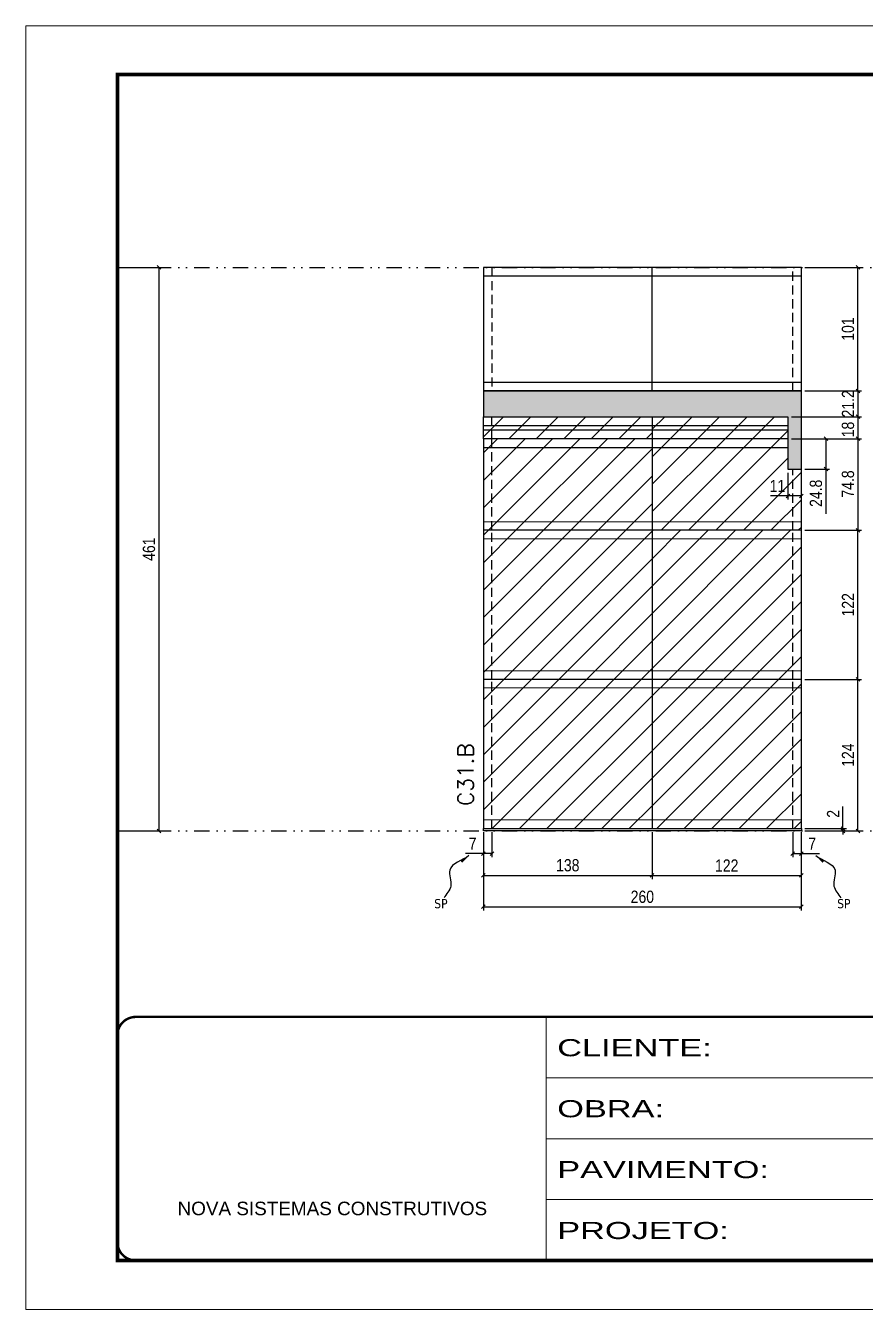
# Model space of a CAD drawing. Extents: x 2949 to 9203, y -16089 to 12527.
# Drawn here: x 6146 to 6833, y -14940 to -13890 of the extents above; entities that cross this region are included whole.
import ezdxf

# ---------------------------------------------------------------- set-up
doc = ezdxf.new("R2010")
doc.units = 0
for name, pattern in [('CONTINUO', [0]), ('DASHED', [0.75, 0.5, -0.25]), ('DIVIDE2', [0.625, 0.25, -0.125, 0, -0.125, 0, -0.125]), ('HIDDEN', [0.375, 0.25, -0.125])]:
    doc.linetypes.add(name, pattern=pattern)
for name, color, linetype in [('COTA', 241, 'Continuous'), ('Nível', 160, 'Continuous'), ('Painéis', 200, 'Continuous'), ('SARR_2.2x7', 40, 'Continuous'), ('Sarrafo de Pressão', 42, 'HIDDEN'), ('texto', 7, 'Continuous')]:
    doc.layers.add(name, color=color, linetype=linetype)
for name, color, linetype, lineweight in [('Folhas', 255, 'Continuous', 9), ('Hachura', 251, 'Continuous', 9), ('Sarr 2.2x7', 40, 'Continuous', 9), ('SARRAFO DE PRESSAO', 251, 'DASHED', 9), ('Texto Seção', 7, 'Continuous', 15)]:
    doc.layers.add(name, color=color, linetype=linetype, lineweight=lineweight)
doc.styles.add('ARIAL', font='arial.ttf')
doc.styles.add('COTA TECNICA', font='techl___.ttf', dxfattribs={"height": 10})
doc.styles.add('COTA TECNICA-50', font='techl___.ttf', dxfattribs={"height": 10})
doc.styles.add('REGUA-120', font='ROMANS.shx', dxfattribs={"height": 15})
doc.styles.get("Standard").update_dxf_attribs({"font": 'arial.ttf'})
doc.styles.add('Tecnologia', font='')
doc.styles.get('Tecnologia').set_extended_font_data('Forgotten Futurist')
doc.dimstyles.new('COTA PAINEL-50', dxfattribs={"dimtxt": 10, "dimasz": 3, "dimexe": 3, "dimexo": 3, "dimgap": 3, "dimtad": 1, "dimdec": 1, "dimzin": 12, "dimdsep": 46, "dimtxsty": 'COTA TECNICA-50', "dimblk1": 'OBLIQUE', "dimblk2": 'OBLIQUE', "dimsah": 1, "dimcen": 0.9, "dimclrd": 4, "dimclre": 4, "dimclrt": 240, "dimadec": 1, "dimazin": 3, "dimtfac": 1, "dimtdec": 1, "dimtmove": 0, "dimatfit": 3, "dimfxl": 1, "dimtolj": 1, "dimtzin": 12, "dimarcsym": 0})
doc.dimstyles.new('PAINEL', dxfattribs={"dimtxt": 10, "dimasz": 3, "dimexe": 3, "dimexo": 3, "dimgap": 3, "dimtad": 1, "dimdec": 1, "dimzin": 12, "dimdsep": 46, "dimtxsty": 'COTA TECNICA', "dimblk1": 'OBLIQUE', "dimblk2": 'OBLIQUE', "dimsah": 1, "dimcen": 0.9, "dimclrd": 4, "dimclre": 4, "dimclrt": 240, "dimadec": 1, "dimazin": 3, "dimtfac": 1, "dimtdec": 1, "dimtmove": 0, "dimatfit": 3, "dimfxl": 1, "dimtolj": 1, "dimtzin": 12, "dimarcsym": 0})
doc.dimstyles.get("Standard").update_dxf_attribs({"dimtxt": 0.18, "dimasz": 0.18, "dimexe": 0.18, "dimexo": 0.0625, "dimgap": 0.09, "dimtad": 0, "dimtih": 1, "dimtoh": 1, "dimdec": 4, "dimzin": 0, "dimdsep": 46, "dimtxsty": 'Standard', "dimcen": 0.09, "dimadec": 0, "dimazin": 0, "dimtfac": 1, "dimtdec": 4, "dimtofl": 0, "dimtmove": 0, "dimatfit": 3, "dimfxl": 1, "dimtolj": 1, "dimtzin": 0, "dimarcsym": 0})
pattern_1 = [(45, (-127629.967, -36496.372), (-11.2253202, 11.2253202), [])]

# ---------------------------------------------------------------- blocks, each defined once
blk = doc.blocks.new('9999999999')
at = {"color": 30, "linetype": 'CONTINUO'}
for p, q in [((98564.6, 34230.2), (98564.6, 34429.4)), ((98564.6, 34379.6), (99584, 34379.6)), ((98564.6, 34329.8), (99488, 34329.8)), ((98564.6, 34280), (99488, 34280))]:
    blk.add_line(p, q, dxfattribs=at)
at = {"color": 30, "linetype": 'CONTINUO', "const_width": 2}
blk.add_lwpolyline([(99584, 34230.2), (99584, 34414.4, 0.414214), (99569, 34429.4), (98229, 34429.4, 0.414214), (98214, 34414.4), (98214, 34245.2, 0.414214), (98229, 34230.2), (99584, 34230.2)], format="xyb", dxfattribs=at)
at = {"layer": 'Folhas'}
blk.add_lwpolyline([(98139, 34190.2), (99624, 34190.2), (99624, 35240.2), (98139, 35240.2)], close=True, dxfattribs=at)
at = {"layer": 'Folhas', "color": 30, "const_width": 3}
blk.add_lwpolyline([(98214, 34230.2), (99584, 34230.2), (99584, 35200.2), (98214, 35200.2)], close=True, dxfattribs=at)
at = {"color": 7, "linetype": 'Continuous', "ltscale": 5, "style": 'ARIAL'}
blk.add_text('NOVA SISTEMAS CONSTRUTIVOS', height=11.059, dxfattribs=at).set_placement((98263.2, 34267.2))
at = {"layer": 'Folhas', "color": 7, "style": 'Tecnologia', "width": 1.5}
for s, p in [('CLIENTE:', (98573.7, 34397.2)), ('OBRA:', (98573.7, 34347.3)), ('PAVIMENTO:', (98573.7, 34297.5)), ('PROJETO:', (98573.7, 34247.7))]:
    blk.add_text(s, height=14, dxfattribs=at).set_placement(p)
blk = doc.blocks.new('_Oblique')
at = {"color": 0, "linetype": 'ByBlock', "lineweight": -2}
blk.add_line((-0.5, -0.5), (0.5, 0.5), dxfattribs=at)
blk = doc.blocks.new('*D3075')
at = {"layer": 'COTA', "color": 4, "lineweight": -2, "transparency": 16777216}
for p, q in [((6520.4, -14550.2), (6520.4, -14614.2)), ((6780.4, -14550.2), (6780.4, -14614.2)), ((6520.4, -14611.2), (6780.4, -14611.2))]:
    blk.add_line(p, q, dxfattribs=at)
at = {"layer": 'Defpoints', "color": 0, "transparency": 16777216}
for p in [(6520.4, -14547.2), (6780.4, -14547.2), (6780.4, -14611.2)]:
    blk.add_point(p, dxfattribs=at)
at = {"layer": 'COTA', "color": 4, "lineweight": -2, "transparency": 16777216, "xscale": 3, "yscale": 3, "zscale": 3, "rotation": 180}
blk.add_blockref('_Oblique', (6520.4, -14611.2), dxfattribs=at)
at = {"layer": 'COTA', "color": 4, "lineweight": -2, "transparency": 16777216, "xscale": 3, "yscale": 3, "zscale": 3}
blk.add_blockref('_Oblique', (6780.4, -14611.2), dxfattribs=at)
at = {"layer": 'COTA', "color": 240, "transparency": 16777216, "insert": (6650.4, -14603.1), "char_height": 10, "attachment_point": 5, "style": 'COTA TECNICA'}
blk.add_mtext('\\A1;260', dxfattribs=at)
blk = doc.blocks.new('*D3076')
at = {"layer": 'COTA', "color": 4, "lineweight": -2, "transparency": 16777216}
for p, q in [((6520.4, -14552.2), (6520.4, -14570.7)), ((6527.4, -14550.2), (6527.4, -14570.7)), ((6520.4, -14567.7), (6505.7, -14567.7)), ((6527.4, -14567.7), (6520.4, -14567.7))]:
    blk.add_line(p, q, dxfattribs=at)
at = {"layer": 'Defpoints', "color": 0, "transparency": 16777216}
for p in [(6520.4, -14549.2), (6527.4, -14547.2), (6520.4, -14567.7)]:
    blk.add_point(p, dxfattribs=at)
at = {"layer": 'COTA', "color": 4, "lineweight": -2, "transparency": 16777216, "xscale": 3, "yscale": 3, "zscale": 3, "rotation": 180}
blk.add_blockref('_Oblique', (6520.4, -14567.7), dxfattribs=at)
at = {"layer": 'COTA', "color": 4, "lineweight": -2, "transparency": 16777216, "xscale": 3, "yscale": 3, "zscale": 3}
blk.add_blockref('_Oblique', (6527.4, -14567.7), dxfattribs=at)
at = {"layer": 'COTA', "color": 240, "transparency": 16777216, "insert": (6511.6, -14559.6), "char_height": 10, "attachment_point": 5, "style": 'COTA TECNICA-50'}
blk.add_mtext('\\A1;7', dxfattribs=at)
blk = doc.blocks.new('*D3077')
at = {"layer": 'COTA', "color": 4, "lineweight": -2, "transparency": 16777216}
for p, q in [((6773.4, -14550.2), (6773.4, -14570.7)), ((6780.4, -14552.2), (6780.4, -14570.7)), ((6773.4, -14567.7), (6780.4, -14567.7)), ((6780.4, -14567.7), (6795.2, -14567.7))]:
    blk.add_line(p, q, dxfattribs=at)
at = {"layer": 'Defpoints', "color": 0, "transparency": 16777216}
for p in [(6773.4, -14547.2), (6780.4, -14549.2), (6780.4, -14567.7)]:
    blk.add_point(p, dxfattribs=at)
at = {"layer": 'COTA', "color": 4, "lineweight": -2, "transparency": 16777216, "xscale": 3, "yscale": 3, "zscale": 3, "rotation": 180}
blk.add_blockref('_Oblique', (6773.4, -14567.7), dxfattribs=at)
at = {"layer": 'COTA', "color": 4, "lineweight": -2, "transparency": 16777216, "xscale": 3, "yscale": 3, "zscale": 3}
blk.add_blockref('_Oblique', (6780.4, -14567.7), dxfattribs=at)
at = {"layer": 'COTA', "color": 240, "transparency": 16777216, "insert": (6789.3, -14559.6), "char_height": 10, "attachment_point": 5, "style": 'COTA TECNICA-50'}
blk.add_mtext('\\A1;7', dxfattribs=at)
blk = doc.blocks.new('*D3078')
at = {"layer": 'COTA', "color": 4, "lineweight": -2, "transparency": 16777216}
for p, q in [((6783.4, -14425.2), (6829.7, -14425.2)), ((6826.7, -14549.2), (6826.7, -14425.2)), ((6783.4, -14549.2), (6829.7, -14549.2))]:
    blk.add_line(p, q, dxfattribs=at)
at = {"layer": 'Defpoints', "color": 0, "transparency": 16777216}
for p in [(6780.4, -14425.2), (6826.7, -14425.2), (6780.4, -14549.2)]:
    blk.add_point(p, dxfattribs=at)
at = {"layer": 'COTA', "color": 4, "lineweight": -2, "transparency": 16777216, "xscale": 3, "yscale": 3, "zscale": 3}
for p, rotation in [((6826.7, -14425.2), 90), ((6826.7, -14549.2), 270)]:
    blk.add_blockref('_Oblique', p, dxfattribs=dict(at, rotation=rotation))
at = {"layer": 'COTA', "color": 240, "transparency": 16777216, "insert": (6818.6, -14487.2), "char_height": 10, "attachment_point": 5, "rotation": 90, "style": 'COTA TECNICA-50'}
blk.add_mtext('\\A1;124', dxfattribs=at)
blk = doc.blocks.new('*D3079')
at = {"layer": 'COTA', "color": 4, "lineweight": -2, "transparency": 16777216}
for p, q in [((6814.4, -14547.2), (6814.4, -14529.1)), ((6783.4, -14547.2), (6817.4, -14547.2)), ((6783.4, -14549.2), (6817.4, -14549.2)), ((6814.4, -14549.2), (6814.4, -14547.2)), ((6814.4, -14549.2), (6814.4, -14552.2))]:
    blk.add_line(p, q, dxfattribs=at)
at = {"layer": 'Defpoints', "color": 0, "transparency": 16777216}
for p in [(6780.4, -14547.2), (6780.4, -14549.2), (6814.4, -14549.2)]:
    blk.add_point(p, dxfattribs=at)
at = {"layer": 'COTA', "color": 4, "lineweight": -2, "transparency": 16777216, "xscale": 3, "yscale": 3, "zscale": 3}
for p, rotation in [((6814.4, -14547.2), 270), ((6814.4, -14549.2), 90)]:
    blk.add_blockref('_Oblique', p, dxfattribs=dict(at, rotation=rotation))
at = {"layer": 'COTA', "color": 240, "transparency": 16777216, "insert": (6806.4, -14535.2), "char_height": 10, "attachment_point": 5, "rotation": 90, "style": 'COTA TECNICA-50'}
blk.add_mtext('\\A1;2', dxfattribs=at)
blk = doc.blocks.new('*D3080')
at = {"layer": 'COTA', "color": 4, "linetype": 'ByBlock', "lineweight": -2, "transparency": 16777216}
for p, q in [((6772.4, -14228.4), (6829.7, -14228.4)), ((6826.7, -14228.4), (6826.7, -14303.2)), ((6783.4, -14303.2), (6829.7, -14303.2))]:
    blk.add_line(p, q, dxfattribs=at)
at = {"layer": 'Defpoints', "color": 0, "linetype": 'ByBlock', "transparency": 16777216}
for p in [(6769.4, -14228.4), (6780.4, -14303.2), (6826.7, -14303.2)]:
    blk.add_point(p, dxfattribs=at)
at = {"layer": 'COTA', "color": 4, "linetype": 'ByBlock', "lineweight": -2, "transparency": 16777216, "xscale": 3, "yscale": 3, "zscale": 3}
for p, rotation in [((6826.7, -14228.4), 90), ((6826.7, -14303.2), 270)]:
    blk.add_blockref('_Oblique', p, dxfattribs=dict(at, rotation=rotation))
at = {"layer": 'COTA', "color": 240, "linetype": 'ByBlock', "transparency": 16777216, "insert": (6818.6, -14265.4), "char_height": 10, "attachment_point": 5, "rotation": 90, "style": 'COTA TECNICA'}
blk.add_mtext('\\A1;74.8', dxfattribs=at)
blk = doc.blocks.new('*D3081')
at = {"layer": 'COTA', "color": 4, "linetype": 'ByBlock', "lineweight": -2, "transparency": 16777216}
for p, q in [((6783.4, -14303.2), (6829.7, -14303.2)), ((6826.7, -14425.2), (6826.7, -14303.2)), ((6783.4, -14425.2), (6829.7, -14425.2))]:
    blk.add_line(p, q, dxfattribs=at)
at = {"layer": 'Defpoints', "color": 0, "linetype": 'ByBlock', "transparency": 16777216}
for p in [(6780.4, -14303.2), (6826.7, -14303.2), (6780.4, -14425.2)]:
    blk.add_point(p, dxfattribs=at)
at = {"layer": 'COTA', "color": 4, "linetype": 'ByBlock', "lineweight": -2, "transparency": 16777216, "xscale": 3, "yscale": 3, "zscale": 3}
for p, rotation in [((6826.7, -14303.2), 90), ((6826.7, -14425.2), 270)]:
    blk.add_blockref('_Oblique', p, dxfattribs=dict(at, rotation=rotation))
at = {"layer": 'COTA', "color": 240, "linetype": 'ByBlock', "transparency": 16777216, "insert": (6818.6, -14364.2), "char_height": 10, "attachment_point": 5, "rotation": 90, "style": 'COTA TECNICA'}
blk.add_mtext('\\A1;122', dxfattribs=at)
blk = doc.blocks.new('*D3111')
at = {"layer": 'COTA', "color": 4, "linetype": 'ByBlock', "lineweight": -2, "transparency": 16777216}
for p, q in [((6520.4, -14550.2), (6520.4, -14588.5)), ((6658.4, -14550.2), (6658.4, -14588.5)), ((6520.4, -14585.5), (6658.4, -14585.5))]:
    blk.add_line(p, q, dxfattribs=at)
at = {"layer": 'Defpoints', "color": 0, "linetype": 'ByBlock', "transparency": 16777216}
for p in [(6520.4, -14547.2), (6658.4, -14547.2), (6658.4, -14585.5)]:
    blk.add_point(p, dxfattribs=at)
at = {"layer": 'COTA', "color": 4, "linetype": 'ByBlock', "lineweight": -2, "transparency": 16777216, "xscale": 3, "yscale": 3, "zscale": 3, "rotation": 180}
blk.add_blockref('_Oblique', (6520.4, -14585.5), dxfattribs=at)
at = {"layer": 'COTA', "color": 4, "linetype": 'ByBlock', "lineweight": -2, "transparency": 16777216, "xscale": 3, "yscale": 3, "zscale": 3}
blk.add_blockref('_Oblique', (6658.4, -14585.5), dxfattribs=at)
at = {"layer": 'COTA', "color": 240, "linetype": 'ByBlock', "transparency": 16777216, "insert": (6589.4, -14577.3), "char_height": 10, "attachment_point": 5, "style": 'COTA TECNICA'}
blk.add_mtext('\\A1;138', dxfattribs=at)
blk = doc.blocks.new('*D3112')
at = {"layer": 'COTA', "color": 4, "linetype": 'ByBlock', "lineweight": -2, "transparency": 16777216}
for p, q in [((6658.4, -14550.2), (6658.4, -14588.5)), ((6780.4, -14552.2), (6780.4, -14588.5)), ((6658.4, -14585.5), (6780.4, -14585.5))]:
    blk.add_line(p, q, dxfattribs=at)
at = {"layer": 'Defpoints', "color": 0, "linetype": 'ByBlock', "transparency": 16777216}
for p in [(6658.4, -14547.2), (6780.4, -14549.2), (6780.4, -14585.5)]:
    blk.add_point(p, dxfattribs=at)
at = {"layer": 'COTA', "color": 4, "linetype": 'ByBlock', "lineweight": -2, "transparency": 16777216, "xscale": 3, "yscale": 3, "zscale": 3, "rotation": 180}
blk.add_blockref('_Oblique', (6658.4, -14585.5), dxfattribs=at)
at = {"layer": 'COTA', "color": 4, "linetype": 'ByBlock', "lineweight": -2, "transparency": 16777216, "xscale": 3, "yscale": 3, "zscale": 3}
blk.add_blockref('_Oblique', (6780.4, -14585.5), dxfattribs=at)
at = {"layer": 'COTA', "color": 240, "linetype": 'ByBlock', "transparency": 16777216, "insert": (6719.4, -14577.5), "char_height": 10, "attachment_point": 5, "style": 'COTA TECNICA'}
blk.add_mtext('\\A1;122', dxfattribs=at)
blk = doc.blocks.new('*D3096')
at = {"layer": 'COTA', "color": 4, "linetype": 'ByBlock', "lineweight": -2, "transparency": 16777216}
for p, q in [((6224, -14088.2), (6258, -14088.2)), ((6255, -14088.2), (6255, -14549.2)), ((6224, -14549.2), (6258, -14549.2))]:
    blk.add_line(p, q, dxfattribs=at)
at = {"layer": 'Defpoints', "color": 0, "linetype": 'ByBlock', "transparency": 16777216}
for p in [(6221, -14088.2), (6221, -14549.2), (6255, -14549.2)]:
    blk.add_point(p, dxfattribs=at)
at = {"layer": 'COTA', "color": 4, "linetype": 'ByBlock', "lineweight": -2, "transparency": 16777216, "xscale": 3, "yscale": 3, "zscale": 3}
for p, rotation in [((6255, -14088.2), 90), ((6255, -14549.2), 270)]:
    blk.add_blockref('_Oblique', p, dxfattribs=dict(at, rotation=rotation))
at = {"layer": 'COTA', "color": 240, "linetype": 'ByBlock', "transparency": 16777216, "insert": (6246.9, -14318.7), "char_height": 10, "attachment_point": 5, "rotation": 90, "style": 'COTA TECNICA'}
blk.add_mtext('\\A1;461', dxfattribs=at)
blk = doc.blocks.new('*D3114')
at = {"layer": 'COTA', "color": 4, "linetype": 'ByBlock', "lineweight": -2, "transparency": 16777216}
for p, q in [((6783.4, -14189.2), (6829.7, -14189.2)), ((6826.7, -14189.2), (6826.7, -14210.4)), ((6772.4, -14210.4), (6829.7, -14210.4))]:
    blk.add_line(p, q, dxfattribs=at)
at = {"layer": 'Defpoints', "color": 0, "linetype": 'ByBlock', "transparency": 16777216}
for p in [(6780.4, -14189.2), (6769.4, -14210.4), (6826.7, -14210.4)]:
    blk.add_point(p, dxfattribs=at)
at = {"layer": 'COTA', "color": 4, "linetype": 'ByBlock', "lineweight": -2, "transparency": 16777216, "xscale": 3, "yscale": 3, "zscale": 3}
for p, rotation in [((6826.7, -14189.2), 90), ((6826.7, -14210.4), 270)]:
    blk.add_blockref('_Oblique', p, dxfattribs=dict(at, rotation=rotation))
at = {"layer": 'COTA', "color": 240, "linetype": 'ByBlock', "transparency": 16777216, "insert": (6818.6, -14199.8), "char_height": 10, "attachment_point": 5, "rotation": 90, "style": 'COTA TECNICA'}
blk.add_mtext('\\A1;21.2', dxfattribs=at)
blk = doc.blocks.new('*D3085')
at = {"layer": 'COTA', "color": 4, "lineweight": -2, "transparency": 16777216}
for p, q in [((6772.4, -14210.4), (6829.7, -14210.4)), ((6826.7, -14210.4), (6826.7, -14228.4)), ((6772.4, -14228.4), (6829.7, -14228.4))]:
    blk.add_line(p, q, dxfattribs=at)
at = {"layer": 'Defpoints', "color": 0, "transparency": 16777216}
for p in [(6769.4, -14210.4), (6769.4, -14228.4), (6826.7, -14228.4)]:
    blk.add_point(p, dxfattribs=at)
at = {"layer": 'COTA', "color": 4, "lineweight": -2, "transparency": 16777216, "xscale": 3, "yscale": 3, "zscale": 3}
for p, rotation in [((6826.7, -14210.4), 90), ((6826.7, -14228.4), 270)]:
    blk.add_blockref('_Oblique', p, dxfattribs=dict(at, rotation=rotation))
at = {"layer": 'COTA', "color": 240, "transparency": 16777216, "insert": (6818.6, -14220.8), "char_height": 10, "attachment_point": 5, "rotation": 90, "style": 'COTA TECNICA'}
blk.add_mtext('\\A1;18', dxfattribs=at)
blk = doc.blocks.new('*D3274')
at = {"layer": 'COTA', "color": 4, "lineweight": -2, "transparency": 16777216}
for p, q in [((6772.4, -14228.4), (6803.5, -14228.4)), ((6800.5, -14228.4), (6800.5, -14253.2)), ((6783.4, -14253.2), (6803.5, -14253.2)), ((6800.5, -14253.2), (6800.5, -14289.9))]:
    blk.add_line(p, q, dxfattribs=at)
at = {"layer": 'Defpoints', "color": 0, "transparency": 16777216}
for p in [(6769.4, -14228.4), (6780.4, -14253.2), (6800.5, -14253.2)]:
    blk.add_point(p, dxfattribs=at)
at = {"layer": 'COTA', "color": 4, "lineweight": -2, "transparency": 16777216, "xscale": 3, "yscale": 3, "zscale": 3}
for p, rotation in [((6800.5, -14228.4), 90), ((6800.5, -14253.2), 270)]:
    blk.add_blockref('_Oblique', p, dxfattribs=dict(at, rotation=rotation))
at = {"layer": 'COTA', "color": 240, "transparency": 16777216, "insert": (6792.4, -14273), "char_height": 10, "attachment_point": 5, "rotation": 90, "style": 'COTA TECNICA-50'}
blk.add_mtext('\\A1;24.8', dxfattribs=at)
blk = doc.blocks.new('*D3402')
at = {"layer": 'COTA', "color": 4, "lineweight": -2, "transparency": 16777216}
for p, q in [((6769.4, -14256.2), (6769.4, -14278.1)), ((6780.4, -14256.2), (6780.4, -14278.1)), ((6769.4, -14275.1), (6755.3, -14275.1)), ((6780.4, -14275.1), (6769.4, -14275.1))]:
    blk.add_line(p, q, dxfattribs=at)
at = {"layer": 'Defpoints', "color": 0, "transparency": 16777216}
for p in [(6769.4, -14253.2), (6780.4, -14253.2), (6769.4, -14275.1)]:
    blk.add_point(p, dxfattribs=at)
at = {"layer": 'COTA', "color": 4, "lineweight": -2, "transparency": 16777216, "xscale": 3, "yscale": 3, "zscale": 3, "rotation": 180}
blk.add_blockref('_Oblique', (6769.4, -14275.1), dxfattribs=at)
at = {"layer": 'COTA', "color": 4, "lineweight": -2, "transparency": 16777216, "xscale": 3, "yscale": 3, "zscale": 3}
blk.add_blockref('_Oblique', (6780.4, -14275.1), dxfattribs=at)
at = {"layer": 'COTA', "color": 240, "transparency": 16777216, "insert": (6760.9, -14267), "char_height": 10, "attachment_point": 5, "style": 'COTA TECNICA-50'}
blk.add_mtext('\\A1;11', dxfattribs=at)
blk = doc.blocks.new('*D3403')
at = {"layer": 'COTA', "color": 4, "lineweight": -2, "transparency": 16777216}
for p, q in [((6783.4, -14088.2), (6829.7, -14088.2)), ((6826.7, -14189.2), (6826.7, -14088.2)), ((6783.4, -14189.2), (6829.7, -14189.2))]:
    blk.add_line(p, q, dxfattribs=at)
at = {"layer": 'Defpoints', "color": 0, "transparency": 16777216}
for p in [(6780.4, -14088.2), (6826.7, -14088.2), (6780.4, -14189.2)]:
    blk.add_point(p, dxfattribs=at)
at = {"layer": 'COTA', "color": 4, "lineweight": -2, "transparency": 16777216, "xscale": 3, "yscale": 3, "zscale": 3}
for p, rotation in [((6826.7, -14088.2), 90), ((6826.7, -14189.2), 270)]:
    blk.add_blockref('_Oblique', p, dxfattribs=dict(at, rotation=rotation))
at = {"layer": 'COTA', "color": 240, "transparency": 16777216, "insert": (6818.6, -14138.7), "char_height": 10, "attachment_point": 5, "rotation": 90, "style": 'COTA TECNICA-50'}
blk.add_mtext('\\A1;101', dxfattribs=at)

msp = doc.modelspace()

# ---------------------------------------------------------------- hatches: boundary and pattern name
at = {"layer": 'COTA', "linetype": 'ByBlock'}
h = msp.add_hatch(dxfattribs=at)
h.set_pattern_fill('AR-CONC', color=256, scale=0.03)
h.paths.add_polyline_path([(6780.43, -14189.21), (6520.43, -14189.21), (6520.43, -14210.41), (6769.43, -14210.41), (6769.43, -14253.21), (6780.43, -14253.21)])
at = {"layer": 'Hachura'}
h = msp.add_hatch(dxfattribs=at)
h.set_pattern_fill('ANSI31', color=256, scale=5)
h.set_pattern_definition([(45, (0, -2.8), (-11.22532, 11.22532), [])])
h.paths.add_polyline_path([(6658.43, -14228.41), (6658.43, -14210.41), (6520.43, -14210.41), (6520.43, -14228.41)])
at = {"layer": 'Hachura', "linetype": 'ByBlock'}
h = msp.add_hatch(dxfattribs=at)
h.set_pattern_fill('ANSI31', color=256, scale=5)
h.paths.add_polyline_path([(6769.43, -14210.41), (6658.43, -14210.41), (6658.43, -14228.41), (6769.43, -14228.41)])
h = msp.add_hatch(dxfattribs=at)
h.set_pattern_fill('ANSI31', color=256, scale=5)
h.set_pattern_definition(pattern_1)
h.paths.add_polyline_path([(6520.43, -14228.41), (6520.43, -14303.21), (6658.43, -14303.21), (6658.43, -14228.41)])
h = msp.add_hatch(dxfattribs=at)
h.set_pattern_fill('ANSI31', color=256, scale=5)
h.paths.add_polyline_path([(6780.43, -14303.21), (6780.43, -14253.21), (6769.43, -14253.21), (6769.43, -14228.41), (6658.43, -14228.41), (6658.43, -14303.21)])
h = msp.add_hatch(dxfattribs=at)
h.set_pattern_fill('ANSI31', color=256, scale=5)
h.set_pattern_definition(pattern_1)
h.paths.add_polyline_path([(6520.43, -14303.21), (6520.43, -14425.21), (6658.43, -14425.21), (6658.43, -14303.21)])
h = msp.add_hatch(dxfattribs=at)
h.set_pattern_fill('ANSI31', color=256, scale=5)
h.set_pattern_definition(pattern_1)
h.paths.add_polyline_path([(6780.43, -14425.21), (6780.43, -14303.21), (6658.43, -14303.21), (6658.43, -14425.21)])
h = msp.add_hatch(dxfattribs=at)
h.set_pattern_fill('ANSI31', color=256, scale=5)
h.set_pattern_definition(pattern_1)
h.paths.add_polyline_path([(6658.43, -14547.21), (6658.43, -14425.21), (6520.43, -14425.21), (6520.43, -14547.21)])
h = msp.add_hatch(dxfattribs=at)
h.set_pattern_fill('ANSI31', color=256, scale=5)
h.set_pattern_definition(pattern_1)
h.paths.add_polyline_path([(6780.43, -14547.21), (6780.43, -14425.21), (6658.43, -14425.21), (6658.43, -14547.21)])

# ---------------------------------------------------------------- linework, layer by layer
at = {"layer": 'COTA', "linetype": 'ByBlock'}
msp.add_lwpolyline([(6780.43, -14253.21), (6780.43, -14189.21), (6520.43, -14189.21), (6520.43, -14210.41), (6769.43, -14210.41)], dxfattribs=at)
at = {"layer": 'Nível', "color": 4, "linetype": 'DIVIDE2', "ltscale": 50}
for p, q in [((6221.03, -14088.21), (7591.03, -14088.21)), ((6221.03, -14549.21), (7591.03, -14549.21))]:
    msp.add_line(p, q, dxfattribs=at)
at = {"layer": 'Painéis'}
for p, q in [((6780.43, -14088.21), (6520.43, -14088.21)), ((6520.43, -14088.21), (6520.43, -14189.21)), ((6658.43, -14189.21), (6658.43, -14088.21)), ((6780.43, -14189.21), (6780.43, -14088.21)), ((6520.43, -14189.21), (6780.43, -14189.21)), ((6520.43, -14210.41), (6769.43, -14210.41)), ((6520.43, -14228.41), (6520.43, -14210.41)), ((6658.43, -14210.41), (6658.43, -14547.21)), ((6769.43, -14210.41), (6769.43, -14253.21)), ((6769.43, -14228.41), (6520.43, -14228.41)), ((6520.43, -14228.41), (6520.43, -14547.21)), ((6769.43, -14253.21), (6780.43, -14253.21)), ((6780.43, -14547.21), (6780.43, -14253.21)), ((6520.43, -14271.21), (6520.43, -14271.21)), ((6780.43, -14271.21), (6780.43, -14271.21)), ((6780.43, -14303.21), (6520.43, -14303.21)), ((6780.43, -14303.21), (6520.43, -14303.21)), ((6780.43, -14425.21), (6520.43, -14425.21)), ((6520.43, -14547.21), (6780.43, -14547.21))]:
    msp.add_line(p, q, dxfattribs=at)
msp.add_lwpolyline([(6520.43, -14547.21), (6780.43, -14547.21), (6780.43, -14549.21), (6520.43, -14549.21)], close=True, dxfattribs=at)
at = {"layer": 'Sarr 2.2x7'}
for p, q in [((6780.43, -14296.21), (6520.43, -14296.21)), ((6780.43, -14310.21), (6520.43, -14310.21)), ((6780.43, -14418.21), (6520.43, -14418.21)), ((6780.43, -14432.21), (6520.43, -14432.21)), ((6780.43, -14540.21), (6520.43, -14540.21)), ((6780.43, -14547.21), (6520.43, -14547.21))]:
    msp.add_line(p, q, dxfattribs=at)
at = {"layer": 'Sarr 2.2x7', "linetype": 'Continuous'}
for p, q in [((6520.43, -14303.21), (6520.43, -14300.21)), ((6520.43, -14425.21), (6520.43, -14418.21)), ((6780.43, -14425.21), (6780.43, -14418.21)), ((6520.43, -14547.21), (6520.43, -14540.21)), ((6780.43, -14547.21), (6780.43, -14540.21))]:
    msp.add_line(p, q, dxfattribs=at)
at = {"layer": 'SARR_2.2x7'}
for p, q in [((6520.43, -14095.21), (6780.43, -14095.21)), ((6520.43, -14182.21), (6780.43, -14182.21)), ((6520.43, -14217.41), (6769.43, -14217.41)), ((6769.43, -14221.41), (6520.43, -14221.41)), ((6520.43, -14235.41), (6769.43, -14235.41))]:
    msp.add_line(p, q, dxfattribs=at)
at = {"layer": 'Sarrafo de Pressão', "ltscale": 30}
for p, q in [((6527.43, -14088.21), (6527.43, -14189.21)), ((6773.43, -14189.21), (6773.43, -14088.21)), ((6527.43, -14228.41), (6527.43, -14210.41)), ((6527.43, -14303.21), (6527.43, -14228.41)), ((6773.43, -14303.21), (6773.43, -14253.21)), ((6527.43, -14425.21), (6527.43, -14303.21)), ((6773.43, -14425.21), (6773.43, -14303.21)), ((6527.43, -14547.21), (6527.43, -14425.21)), ((6773.43, -14547.21), (6773.43, -14425.21))]:
    msp.add_line(p, q, dxfattribs=at)

# ---------------------------------------------------------------- block references
at = {"layer": 'SARRAFO DE PRESSAO', "color": 6, "linetype": 'ByBlock'}
msp.add_blockref('9999999999', (-91992.94, -49130.7), dxfattribs=at)

# ---------------------------------------------------------------- texts
at = {"layer": 'texto', "color": 0, "char_height": 7.5, "attachment_point": 5}
for insert in [(6485.65, -14608.7), (6815.2, -14608.7)]:
    msp.add_mtext('{\\fTahoma|b0|i0|c0|p34;\\C4;SP}', dxfattribs=dict(at, insert=insert))
at = {"layer": 'Texto Seção', "insert": (6512.4, -14528.74), "char_height": 13, "width": 285.3299, "attachment_point": 7, "rotation": 90, "style": 'REGUA-120'}
msp.add_mtext('C31.B', dxfattribs=at)

# ---------------------------------------------------------------- dimensions: what is measured, and where the dimension line sits
at = {"layer": 'COTA', "linetype": 'ByBlock'}
for base, p1, p2, picture, middle in [((6255.03, -14549.21), (6221.03, -14088.21), (6221.03, -14549.21), '*D3096', (6246.93, -14318.71)), ((6826.66, -14303.21), (6780.43, -14425.21), (6780.43, -14303.21), '*D3081', (6818.61, -14364.21))]:
    dim = msp.add_linear_dim(base=base, p1=p1, p2=p2, angle=90, dimstyle='PAINEL', dxfattribs=at)
    dim.commit()
    dim.dimension.update_dxf_attribs({"geometry": picture, "text_midpoint": middle})
at = {"layer": 'COTA'}
for base, p1, p2, angle, picture, middle in [((6826.66, -14088.21), (6780.43, -14189.21), (6780.43, -14088.21), 90, '*D3403', (6818.56, -14138.71)), ((6800.46, -14253.21), (6769.43, -14228.41), (6780.43, -14253.21), 90, '*D3274', (6792.37, -14273.04)), ((6826.66, -14425.21), (6780.43, -14549.21), (6780.43, -14425.21), 90, '*D3078', (6818.59, -14487.21)), ((6520.43, -14567.72), (6527.43, -14547.21), (6520.43, -14549.21), 180, '*D3076', (6511.56, -14559.65))]:
    dim = msp.add_linear_dim(base=base, p1=p1, p2=p2, angle=angle, dimstyle='COTA PAINEL-50', dxfattribs=at)
    dim.commit()
    dim.dimension.update_dxf_attribs({"geometry": picture, "text_midpoint": middle})
at = {"layer": 'COTA', "linetype": 'ByBlock'}
for base, p1, p2, picture, middle in [((6826.66, -14210.41), (6780.43, -14189.21), (6769.43, -14210.41), '*D3114', (6826.66, -14199.81)), ((6826.66, -14303.21), (6769.43, -14228.41), (6780.43, -14303.21), '*D3080', (6826.66, -14265.41))]:
    dim = msp.add_linear_dim(base=base, p1=p1, p2=p2, angle=90, dimstyle='PAINEL', dxfattribs=at)
    dim.commit()
    dim.dimension.update_dxf_attribs({"geometry": picture, "text_midpoint": middle, "dimtype": 160})
at = {"layer": 'COTA'}
for base, p1, p2, dimstyle, picture, middle in [((6826.66, -14228.41), (6769.43, -14210.41), (6769.43, -14228.41), 'PAINEL', '*D3085', (6826.66, -14220.81)), ((6814.43, -14549.21), (6780.43, -14547.21), (6780.43, -14549.21), 'COTA PAINEL-50', '*D3079', (6814.43, -14535.15))]:
    dim = msp.add_linear_dim(base=base, p1=p1, p2=p2, angle=90, dimstyle=dimstyle, dxfattribs=at)
    dim.commit()
    dim.dimension.update_dxf_attribs({"geometry": picture, "text_midpoint": middle, "dimtype": 160})
for base, p1, p2, picture, middle in [((6769.43, -14275.08), (6780.43, -14253.21), (6769.43, -14253.21), '*D3402', (6760.88, -14267.02)), ((6780.43, -14567.72), (6773.43, -14547.21), (6780.43, -14549.21), '*D3077', (6789.29, -14559.65))]:
    dim = msp.add_linear_dim(base=base, p1=p1, p2=p2, dimstyle='COTA PAINEL-50', dxfattribs=at)
    dim.commit()
    dim.dimension.update_dxf_attribs({"geometry": picture, "text_midpoint": middle})
dim = msp.add_linear_dim(base=(6780.43, -14611.16), p1=(6520.43, -14547.21), p2=(6780.43, -14547.21), dimstyle='PAINEL', override={"dimarcsym": 2}, dxfattribs=at)
dim.commit()
dim.dimension.update_dxf_attribs({"geometry": '*D3075', "text_midpoint": (6650.43, -14603.06)})
at = {"layer": 'COTA', "linetype": 'ByBlock'}
dim = msp.add_linear_dim(base=(6658.43, -14585.52), p1=(6520.43, -14547.21), p2=(6658.43, -14547.21), dimstyle='PAINEL', dxfattribs=at)
dim.commit()
dim.dimension.update_dxf_attribs({"geometry": '*D3111', "text_midpoint": (6589.43, -14577.28)})
dim = msp.add_linear_dim(base=(6780.43, -14585.52), p1=(6658.43, -14547.21), p2=(6780.43, -14549.21), dimstyle='PAINEL', override={"dimtmove": 1}, dxfattribs=at)
dim.commit()
dim.dimension.update_dxf_attribs({"geometry": '*D3112', "text_midpoint": (6719.43, -14577.46)})

# ---------------------------------------------------------------- leaders
at = {"layer": 'COTA', "path_type": 1}
for points in [[(6508.6, -14569.39), (6492.81, -14581.23), (6493.74, -14594.23), (6488.18, -14604.01)], [(6792.25, -14569.39), (6808.04, -14581.23), (6807.11, -14594.23), (6812.67, -14604.01)]]:
    msp.add_leader(points, dimstyle='Standard', override={"dimasz": 8}, dxfattribs=at)

doc.saveas('drawing.dxf')
